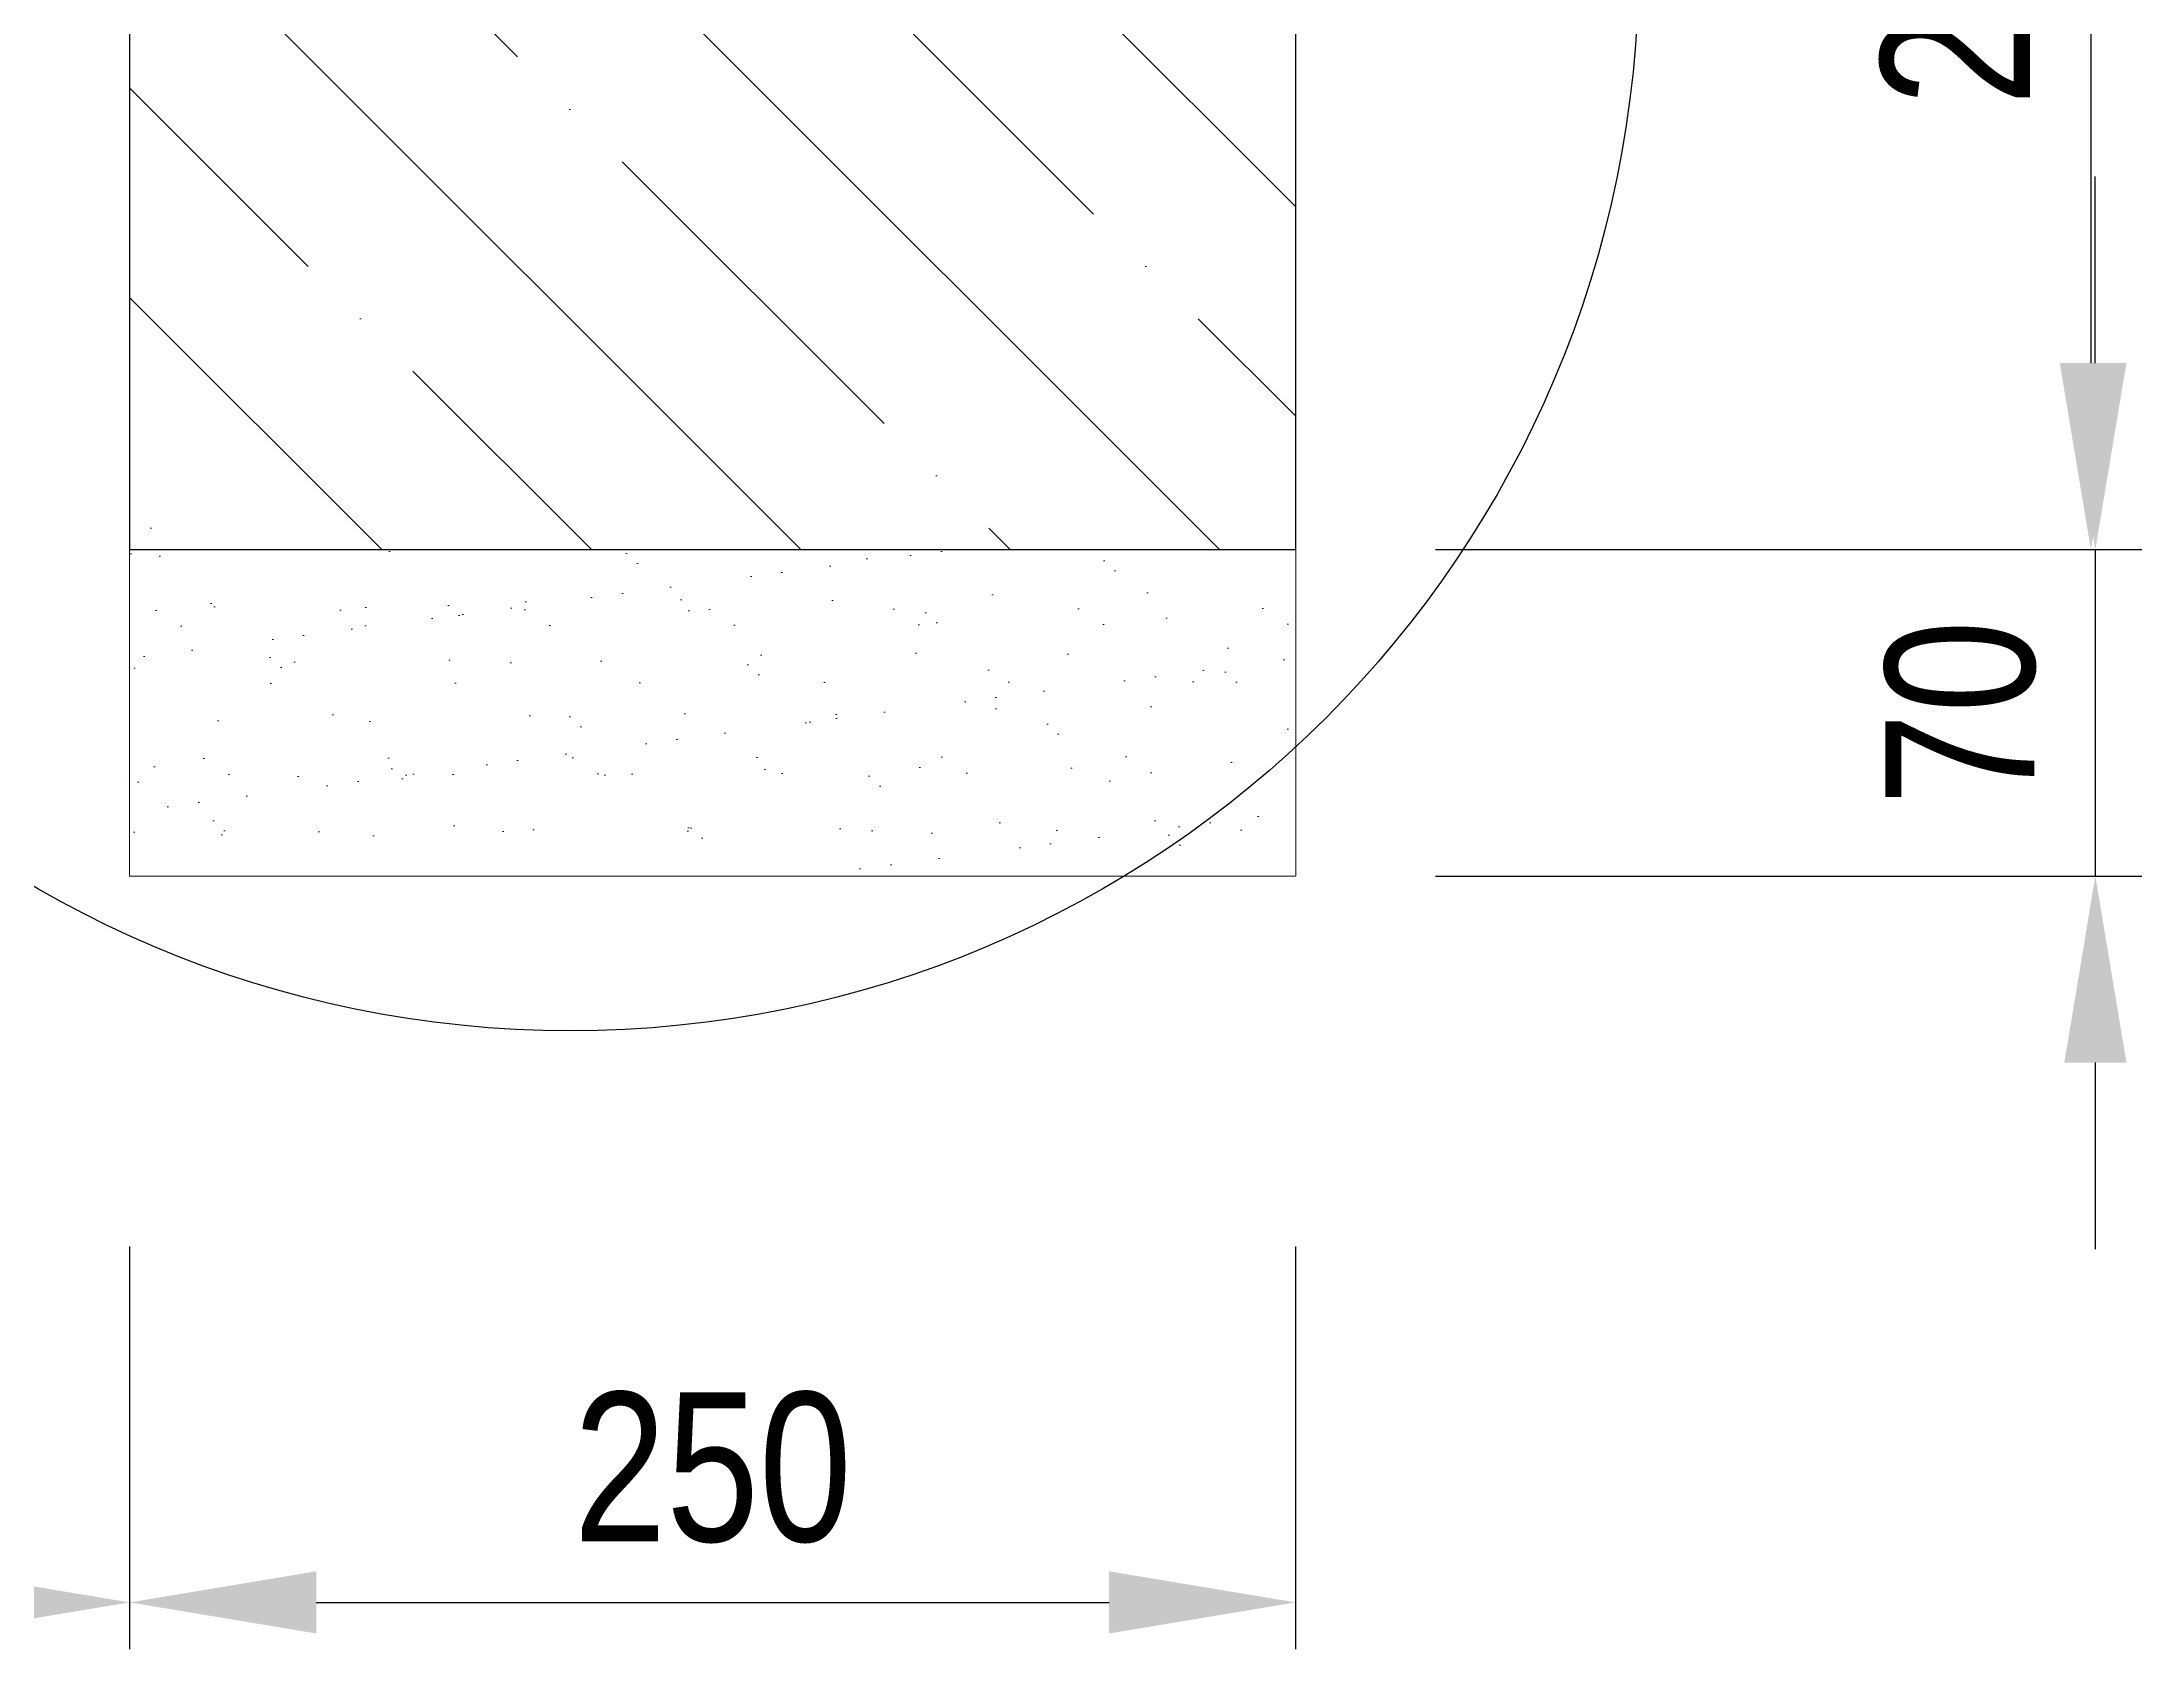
# Model space of a CAD drawing. Header units: millimetres. Extents: x 22162 to 28102, y 3160 to 7360.
# Drawn here: x 25017.7 to 25468, y 5148.1 to 5492.7 of the extents above; entities that cross this region are included whole.
import ezdxf

# ---------------------------------------------------------------- set-up
doc = ezdxf.new("R2010")
doc.units = ezdxf.units.MM
doc.header["$LTSCALE"] = 0.3
doc.layers.add('SRAFY', color=251, linetype='Continuous', lineweight=13)
doc.styles.add('SEACAD_Arial', font='arial.ttf', dxfattribs={"width": 0.8})
doc.dimstyles.new('ISO-25', dxfattribs={"dimtxt": 1.6, "dimasz": 2, "dimexe": 0.5, "dimexo": 1.5, "dimtad": 1, "dimdec": 0, "dimtxsty": 'SEACAD_Arial', "dimcen": 2, "dimadec": 0, "dimazin": 0, "dimtfac": 1, "dimtdec": 0, "dimtmove": 0, "dimatfit": 3, "dimfxl": 1, "dimarcsym": 0})

# ---------------------------------------------------------------- blocks, each defined once
blk = doc.blocks.new('*D142')
at = {"color": 0, "lineweight": -2, "transparency": 16777216}
for p, q in [((25316.53, 5633.84), (25467, 5633.84)), ((25457, 5593.84), (25457, 5423.85)), ((25316.51, 5383.85), (25467, 5383.85))]:
    blk.add_line(p, q, dxfattribs=at)
at = {"color": 0, "transparency": 16777216}
for points in [[(25450.33, 5593.84), (25463.66, 5593.84), (25457, 5633.84)], [(25450.33, 5423.85), (25463.66, 5423.85), (25457, 5383.85)]]:
    blk.add_solid(points, dxfattribs=at)
at = {"layer": 'Defpoints', "color": 0, "transparency": 16777216}
for p in [(25286.53, 5633.84), (25286.51, 5383.85), (25457, 5383.85)]:
    blk.add_point(p, dxfattribs=at)
at = {"color": 0, "transparency": 16777216, "insert": (25428.16, 5508.84), "char_height": 32, "attachment_point": 5, "rotation": 90, "style": 'SEACAD_Arial'}
blk.add_mtext('250', dxfattribs=at)
blk = doc.blocks.new('*D143')
at = {"color": 0, "lineweight": -2, "transparency": 16777216}
for p, q in [((25457.95, 5423.85), (25457.95, 5463.85)), ((25316.51, 5383.85), (25467.95, 5383.85)), ((25457.95, 5383.85), (25457.95, 5313.84)), ((25316.5, 5313.84), (25467.95, 5313.84)), ((25457.95, 5273.84), (25457.95, 5233.84))]:
    blk.add_line(p, q, dxfattribs=at)
at = {"color": 0, "transparency": 16777216}
for points in [[(25451.29, 5423.85), (25464.62, 5423.85), (25457.95, 5383.85)], [(25451.29, 5273.84), (25464.62, 5273.84), (25457.95, 5313.84)]]:
    blk.add_solid(points, dxfattribs=at)
at = {"layer": 'Defpoints', "color": 0, "transparency": 16777216}
for p in [(25286.51, 5383.85), (25286.5, 5313.84), (25457.95, 5313.84)]:
    blk.add_point(p, dxfattribs=at)
at = {"color": 0, "transparency": 16777216, "insert": (25429.12, 5348.84), "char_height": 32, "attachment_point": 5, "rotation": 90, "style": 'SEACAD_Arial'}
blk.add_mtext('70', dxfattribs=at)
blk = doc.blocks.new('*D145')
at = {"color": 0, "lineweight": -2, "transparency": 16777216}
for p, q in [((25036.52, 5234.4), (25036.52, 5148.11)), ((25286.5, 5234.4), (25286.5, 5148.11)), ((25076.52, 5158.11), (25246.5, 5158.11))]:
    blk.add_line(p, q, dxfattribs=at)
at = {"color": 0, "transparency": 16777216}
for points in [[(25076.52, 5164.78), (25076.52, 5151.44), (25036.52, 5158.11)], [(25246.5, 5164.78), (25246.5, 5151.44), (25286.5, 5158.11)]]:
    blk.add_solid(points, dxfattribs=at)
at = {"layer": 'Defpoints', "color": 0, "transparency": 16777216}
for p in [(25036.52, 5264.4), (25286.5, 5264.4), (25286.5, 5158.11)]:
    blk.add_point(p, dxfattribs=at)
at = {"color": 0, "transparency": 16777216, "insert": (25161.51, 5186.95), "char_height": 32, "attachment_point": 5, "style": 'SEACAD_Arial'}
blk.add_mtext('250', dxfattribs=at)
blk = doc.blocks.new('*D139')
at = {"color": 0, "lineweight": -2, "transparency": 16777216}
for p, q in [((23534.51, 5234.44), (23534.51, 5148.11)), ((25036.52, 5234.4), (25036.52, 5148.11)), ((23574.51, 5158.11), (24996.52, 5158.11))]:
    blk.add_line(p, q, dxfattribs=at)
at = {"color": 0, "transparency": 16777216}
for points in [[(23574.51, 5164.78), (23574.51, 5151.44), (23534.51, 5158.11)], [(24996.52, 5164.78), (24996.52, 5151.44), (25036.52, 5158.11)]]:
    blk.add_solid(points, dxfattribs=at)
at = {"layer": 'Defpoints', "color": 0, "transparency": 16777216}
for p in [(23534.51, 5264.44), (25036.52, 5264.4), (25036.52, 5158.11)]:
    blk.add_point(p, dxfattribs=at)
at = {"color": 0, "transparency": 16777216, "insert": (24285.52, 5186.95), "char_height": 32, "attachment_point": 5, "style": 'SEACAD_Arial'}
blk.add_mtext('1500', dxfattribs=at)

msp = doc.modelspace()

# ---------------------------------------------------------------- hatches: boundary and pattern name
at = {"layer": 'SRAFY'}
h = msp.add_hatch(dxfattribs=at)
h.set_pattern_fill('ANSI35', color=256, scale=10, angle=90)
h.set_pattern_definition([(135, (16970.05, 123.736), (-44.9013, -44.9013), []), (135, (16970.05, 168.64), (-44.9013, -44.9013), [79.375, -15.875, 0, -15.875])])
h.paths.add_polyline_path([(25286.49, 5633.84), (25036.5, 5633.84), (25036.51, 5383.85), (25286.52, 5383.84)])
h = msp.add_hatch(dxfattribs=at)
h.set_pattern_fill('AR-SAND', color=256, scale=0.5)
h.set_pattern_definition([(37.5, (16913.954, 805.645), (-0.800016, 24.47066), [0, -19.304, 0, -21.59, 0, -20.6375]), (7.5, (16913.954, 805.645), (22.47616, 35.84126), [0, -10.414, 0, -17.399, 0, -6.6675]), (327.5, (16898.333, 805.645), (39.54962, 0.07186), [0, -6.35, 0, -22.86, 0, -29.845]), (317.5, (16898.333, 805.645), (38.17782, 11.14647), [0, -3.175, 0, -14.986, 0, -17.145])])
h.paths.add_polyline_path([(25036.51, 5383.83), (25286.52, 5383.86), (25286.52, 5313.84), (25036.53, 5313.83)])

# ---------------------------------------------------------------- linework, layer by layer
msp.add_lwpolyline([(25036.51, 5383.85), (25286.53, 5383.85), (25286.53, 5633.84), (25036.49, 5633.84)], close=True)
msp.add_circle((25131.01, 5509.68), 229.01)
at = {"color": 7, "linetype": 'Continuous'}
for centre in [(25035.55, 5334.41), (25035.55, 5334.41), (25285.55, 5334.41), (25285.55, 5334.41)]:
    msp.add_circle(centre, 0.01, dxfattribs=at)
at = {"layer": 'SRAFY'}
for p, q in [((25036.52, 5383.84), (25036.52, 5313.84)), ((25286.51, 5383.85), (25286.51, 5313.85)), ((25036.52, 5313.84), (25286.5, 5313.84))]:
    msp.add_line(p, q, dxfattribs=at)

# ---------------------------------------------------------------- dimensions: what is measured, and where the dimension line sits
for base, p1, p2, override, picture, middle in [((25457, 5383.85), (25286.53, 5633.84), (25286.51, 5383.85), {"dimscale": 0}, '*D142', (25428.16, 5508.84)), ((25457.95, 5313.84), (25286.51, 5383.85), (25286.5, 5313.84), {"dimscale": 0, "dimtmove": 1}, '*D143', (25429.12, 5348.84))]:
    dim = msp.add_linear_dim(base=base, p1=p1, p2=p2, angle=90, dimstyle='ISO-25', override=override)
    dim.commit()
    dim.dimension.update_dxf_attribs({"geometry": picture, "text_midpoint": middle})
for base, p1, p2, override, picture, middle in [((25036.52, 5158.11), (23534.51, 5264.44), (25036.52, 5264.4), {"dimscale": 0, "dimrnd": 10, "dimtix": 0, "dimtofl": 1, "dimtmove": 0, "dimatfit": 3}, '*D139', (24285.52, 5186.95)), ((25286.5, 5158.11), (25036.52, 5264.4), (25286.5, 5264.4), {"dimscale": 0, "dimtix": 0, "dimtofl": 1, "dimtmove": 0, "dimatfit": 3}, '*D145', (25161.51, 5186.95))]:
    dim = msp.add_linear_dim(base=base, p1=p1, p2=p2, dimstyle='ISO-25', override=override)
    dim.commit()
    dim.dimension.update_dxf_attribs({"geometry": picture, "text_midpoint": middle})

doc.saveas('drawing.dxf')
